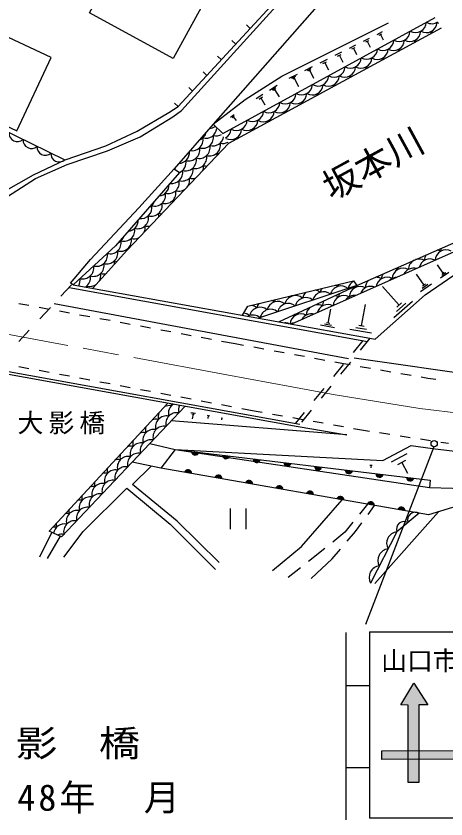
# Model space of a CAD drawing. Units: millimetres, scale not verified. Extents: x 40000 to 680000, y 20000 to 380000.
# Drawn here: x 89457 to 131161, y 242989 to 320769 of the extents above; entities that cross this region are included whole.
import ezdxf
from ezdxf.enums import TextEntityAlignment as Align

# ---------------------------------------------------------------- set-up
doc = ezdxf.new("R2010")
doc.units = ezdxf.units.MM
doc.header["$LTSCALE"] = 1000
doc.linetypes.add('CHAIN', pattern=[18.5, 12, -1.5, 3.5, -1.5])
for name, color, linetype, lineweight in [('M-BGD', 7, 'Continuous', 25), ('M-BMK', 2, 'CHAIN', 13), ('M-BMK-HTXT', 7, 'Continuous', 13), ('M-BMK-OTRS', 5, 'Continuous', 25), ('M-STR-HTXT', 7, 'Continuous', 13), ('M-STR-STR1', 1, 'Continuous', 25), ('M-STR-STRC', 7, 'Continuous', 25)]:
    doc.layers.add(name, color=color, linetype=linetype, lineweight=lineweight)
doc.styles.add('ＭＳ ゴシック', font='')
doc.styles.get('ＭＳ ゴシック').set_extended_font_data('MS Gothic')

msp = doc.modelspace()

# ---------------------------------------------------------------- hatches: boundary and pattern name
at = {"layer": 'M-STR-STRC'}
for points in [[(127480, 254025), (126773, 254040), (128049, 256147), (129413, 254045), (128520, 254048), (128524, 246533), (127487, 246533)], [(138959, 249616), (138961, 250273), (140809, 249292), (138970, 248095), (138962, 248792), (124931, 248758), (124931, 249586)]]:
    msp.add_hatch(color=256, dxfattribs=at).paths.add_polyline_path(points)

# ---------------------------------------------------------------- linework, layer by layer
at = {"layer": 'M-BGD'}
for p, q in [((114960, 322595), (105186, 311994)), ((118639, 321685), (108584, 310300)), ((109521, 309384), (130123, 320635)), ((112168, 319566), (111800, 319905)), ((110115, 308445), (130713, 319632)), ((124473, 318994), (125016, 319265)), ((124677, 318926), (124948, 319062)), ((124812, 318994), (125083, 318452)), ((110772, 318052), (110404, 318391)), ((123158, 318338), (123739, 318627)), ((123375, 318265), (123666, 318410)), ((123521, 318337), (123810, 317757)), ((71230, 318036), (94184, 306827)), ((121802, 317661), (122422, 317970)), ((122035, 317583), (122345, 317738)), ((122190, 317661), (122499, 317041)), ((109375, 316537), (109008, 316876)), ((118967, 316245), (119669, 316596)), ((120406, 316964), (121066, 317293)), ((120653, 316881), (120984, 317046)), ((120818, 316963), (121148, 316303)), ((117484, 315505), (118229, 315877)), ((119230, 316157), (119581, 316333)), ((119406, 316245), (119756, 315543)), ((107979, 315023), (107611, 315362)), ((115956, 314742), (116746, 315137)), ((117717, 315505), (118090, 315691)), ((117857, 315458), (118043, 315551)), ((117950, 315505), (118322, 314759)), ((116203, 314742), (116598, 314939)), ((116351, 314693), (116548, 314791)), ((116450, 314742), (116844, 313952)), ((106583, 313508), (106215, 313847)), ((114055, 313605), (114773, 314059)), ((114291, 313629), (114650, 313856)), ((114437, 313596), (114617, 313710)), ((114527, 313653), (114981, 312934)), ((112761, 312788), (113412, 313200)), ((113027, 312728), (113352, 312934)), ((113189, 312831), (113601, 312180)), ((105186, 311994), (104819, 312333)), ((105186, 311994), (104819, 312333)), ((110256, 310961), (110624, 311247)), ((110419, 310940), (110603, 311083)), ((110511, 311012), (110797, 310643)), ((108584, 310300), (109521, 309384)), ((130885, 295865), (130332, 296672)), ((129034, 294698), (128296, 295775)), ((131426, 295940), (130619, 295387)), ((131155, 295902), (130752, 295626)), ((130986, 295934), (130784, 295796)), ((122194, 295124), (122527, 294657)), ((129757, 294797), (128680, 294059)), ((129169, 294790), (128899, 294605)), ((122527, 294657), (112966, 291503)), ((126614, 292776), (125012, 294578)), ((129396, 294747), (128857, 294378)), ((93157, 292928), (121691, 287605)), ((122981, 290748), (123351, 292825)), ((127915, 293126), (126113, 291524)), ((127264, 292951), (126363, 292150)), ((126839, 292976), (126388, 292575)), ((119743, 291027), (119984, 292381)), ((120052, 290798), (119375, 290918)), ((119912, 290997), (119574, 291057)), ((120360, 290568), (119006, 290809)), ((123927, 290044), (121851, 290414)), ((123454, 290396), (122416, 290581)), ((123241, 290702), (122722, 290794)), ((123780, 289553), (124309, 289477)), ((92668, 270879), (104184, 283277)), ((105864, 282974), (93881, 270309)), ((106419, 282368), (106870, 282288)), ((106512, 282235), (106737, 282196)), ((106625, 282215), (106545, 281765)), ((107982, 282092), (108225, 282049)), ((108104, 282070), (108050, 281766)), ((109351, 281850), (109492, 281825)), ((109422, 281837), (109390, 281661)), ((104905, 278776), (129567, 275111)), ((125873, 277587), (127391, 278394)), ((126495, 277334), (127254, 277737)), ((123782, 277269), (124000, 277257)), ((123891, 277263), (123876, 276991)), ((126874, 277535), (127439, 276472)), ((110232, 273058), (110232, 271058)), ((111732, 273058), (111732, 271058)), ((123545, 273478), (122767, 272508)), ((123600, 272495), (124230, 273358)), ((130437, 272738), (124249, 265799)), ((122142, 271728), (121364, 270758)), ((122380, 270825), (123010, 271688)), ((92921, 270760), (91723, 268348)), ((93881, 270309), (92668, 270879)), ((121364, 270758), (120178, 269814)), ((121580, 269889), (122380, 270825)), ((93748, 270372), (92463, 268215)), ((119396, 269190), (117832, 267944)), ((120131, 268192), (120931, 269128)), ((118098, 266292), (120131, 268192)), ((117050, 267321), (115865, 266376))]:
    msp.add_line(p, q, dxfattribs=at)
for points in [[(108142, 322924), (104692, 316642), (96588, 321092), (100037, 327374)], [(82295, 299515), (83304, 300113), (85653, 301786), (88312, 303785), (91143, 305392), (94229, 306843), (98161, 308183), (101222, 309615), (104292, 311439), (105186, 311994), (114960, 322595)], [(82444, 299006), (83597, 299602), (85969, 301251), (88624, 303284), (91357, 305039), (94406, 306389), (98333, 307728), (101510, 309061), (104671, 310999), (105515, 311633), (115309, 322431)], [(108584, 310300), (111684, 312699), (115225, 314936), (125573, 320102)], [(108584, 310300), (104799, 305983), (105315, 305617), (99117, 298519), (94987, 294744)], [(96896, 294400), (100216, 298067), (110115, 308445)], [(94987, 294744), (94729, 294886), (96684, 297197), (101383, 302179), (104799, 305983)], [(114962, 291143), (122527, 294657), (134572, 299976), (138688, 300210)], [(138688, 300210), (137888, 299760), (133692, 298688), (116188, 290922)], [(124309, 289477), (129130, 293761), (137903, 299769)], [(122241, 287665), (134891, 285854), (143327, 285092), (152125, 284642), (164885, 284829), (172771, 285367), (179770, 285966), (186894, 286941), (196530, 288728), (205840, 291041), (213464, 293215), (222575, 296227), (229211, 298772)], [(111411, 291783), (111948, 292655), (122194, 295124)], [(116810, 281000), (121549, 280200), (104513, 281547)], [(102434, 279349), (104905, 278776), (103506, 276975), (100737, 277555)], [(104905, 278776), (125026, 277703), (127770, 279161), (129869, 278886)], [(104905, 278776), (129630, 275795), (129567, 275111), (131789, 275019), (144635, 273829), (155021, 273370), (166453, 273803), (174102, 274328), (180262, 275495)], [(129869, 278886), (142895, 277321), (152668, 276821), (166053, 277209), (173489, 277821), (180088, 275733)], [(109171, 267833), (105074, 271849), (100750, 275398), (102576, 277170)], [(182020, 271931), (174937, 271918), (167289, 271393), (155841, 271243), (145518, 271639), (131794, 273158), (129478, 272442), (103506, 276975)], [(94085, 268363), (95980, 270849), (100202, 275038), (104405, 271532), (108804, 267166)], [(114332, 267059), (117142, 269370), (121108, 273903)], [(128577, 272600), (126400, 270796), (123842, 265843)]]:
    msp.add_lwpolyline(points, dxfattribs=at)
msp.add_lwpolyline([(75487, 316261), (89538, 309648), (92875, 316740), (78825, 323353)], close=True, dxfattribs=at)
for centre, radius, start, end in [((128210, 320228), 1060, 240.52884, 356.74726), ((129239, 320220), 1060, 240.52884, 356.74726), ((129790, 321090), 1060, 240.52884, 303.52101), ((130819, 321083), 1060, 240.52884, 249.17867), ((126630, 319365), 1060, 240.52884, 356.74726), ((127660, 319358), 1060, 240.52884, 356.74726), ((128689, 319350), 1060, 345.88556, 356.74726), ((130269, 320213), 1060, 240.52884, 251.43164), ((125050, 318502), 1060, 240.52884, 356.74726), ((126080, 318495), 1060, 240.52884, 356.74726), ((127109, 318487), 1060, 346.18746, 356.74726), ((128689, 319350), 1060, 240.52884, 251.12827), ((123470, 317640), 1060, 240.52884, 356.74726), ((124500, 317632), 1060, 240.52884, 356.74726), ((125529, 317625), 1060, 346.48792, 356.74726), ((127109, 318487), 1060, 240.52884, 250.82636), ((121891, 316777), 1060, 240.52884, 356.74726), ((122920, 316769), 1060, 240.52884, 356.74726), ((123950, 316762), 1060, 346.78697, 356.74726), ((125529, 317625), 1060, 240.52884, 250.5259), ((120311, 315914), 1060, 240.52884, 356.74726), ((121340, 315907), 1060, 240.52884, 356.74726), ((122370, 315899), 1060, 347.08463, 356.74726), ((123950, 316762), 1060, 240.52884, 250.22686), ((118731, 315052), 1060, 240.52884, 356.74726), ((119761, 315044), 1060, 240.52884, 356.74726), ((120790, 315037), 1060, 347.38093, 356.74726), ((122370, 315899), 1060, 240.52884, 249.92919), ((117151, 314189), 1060, 240.52884, 356.74726), ((118181, 314181), 1060, 240.52884, 356.74726), ((119210, 314174), 1060, 347.6759, 356.74726), ((120790, 315037), 1060, 240.52884, 249.63289), ((115571, 313326), 1060, 240.52884, 356.74726), ((116601, 313319), 1060, 240.52884, 356.74726), ((117631, 313311), 1060, 347.96957, 356.74726), ((119210, 314174), 1060, 240.52884, 249.33792), ((113992, 312464), 1060, 240.52884, 356.74726), ((115021, 312456), 1060, 240.52884, 356.74726), ((116051, 312449), 1060, 348.26195, 356.74726), ((117631, 313311), 1060, 240.52884, 249.04425), ((112412, 311601), 1060, 240.52884, 356.74726), ((113441, 311593), 1060, 240.52884, 356.74726), ((114471, 311586), 1060, 348.55308, 356.74726), ((116051, 312449), 1060, 240.52884, 248.75187), ((110832, 310738), 1060, 240.52884, 356.74726), ((111862, 310731), 1060, 240.52884, 356.74726), ((112891, 310723), 1060, 348.84297, 356.74726), ((114471, 311586), 1060, 240.52884, 248.46074), ((107876, 309991), 1060, 254.31391, 353.97516), ((108203, 310967), 1060, 272.03105, 302.41007), ((109252, 309875), 1060, 300.37541, 356.74726), ((110282, 309868), 1060, 244.00526, 356.74726), ((111311, 309860), 1060, 349.13165, 356.74726), ((112891, 310723), 1060, 240.52884, 248.17085), ((89596, 309417), 814, 176.68542, 311.26239), ((90946, 308758), 814, 176.68542, 311.26239), ((106548, 308777), 1060, 258.57945, 10.53233), ((106875, 309753), 1060, 289.52317, 347.97548), ((107549, 309015), 1060, 254.31391, 10.53233), ((108551, 309253), 1060, 254.31391, 350.27072), ((108878, 310229), 1060, 254.31391, 299.6528), ((109732, 308998), 1060, 349.41915, 356.74726), ((111311, 309860), 1060, 240.52884, 247.88217), ((92296, 308099), 814, 176.68542, 311.26239), ((107222, 308039), 1060, 254.31391, 10.53233), ((108224, 308277), 1060, 254.31391, 10.53233), ((109553, 309491), 1060, 254.31391, 296.8722), ((93647, 307439), 814, 176.68542, 311.26239), ((105219, 307563), 1060, 271.94902, 5.54963), ((106221, 307801), 1060, 254.31391, 10.53233), ((106895, 307063), 1060, 254.31391, 10.53233), ((107897, 307301), 1060, 356.11713, 10.53233), ((109226, 308515), 1060, 254.31391, 267.06675), ((104892, 306586), 1060, 293.39943, 10.53233), ((105893, 306824), 1060, 254.31391, 10.53233), ((104565, 305610), 1060, 260.83917, 10.53233), ((103890, 306348), 1060, 337.06301, 348.09762), ((105566, 305848), 1060, 254.31391, 10.53233), ((106568, 306086), 1060, 344.07582, 10.53233), ((107897, 307301), 1060, 254.31391, 276.59765), ((105239, 304872), 1060, 254.31391, 10.53233), ((106568, 306086), 1060, 254.31391, 288.63897), ((103236, 304396), 1060, 274.93891, 2.80441), ((104238, 304634), 1060, 254.31391, 10.53233), ((102909, 303420), 1060, 254.31391, 10.53233), ((103911, 303658), 1060, 254.31391, 10.53233), ((102582, 302443), 1060, 254.31391, 10.53233), ((101907, 303182), 1060, 294.49766, 343.24566), ((104912, 303896), 1060, 254.31391, 262.47354), ((103584, 302681), 1060, 1.45226, 10.53233), ((101580, 302205), 1060, 261.38633, 10.53233), ((100251, 300991), 1060, 275.61003, 2.13329), ((101253, 301229), 1060, 254.31391, 10.53233), ((102255, 301467), 1060, 351.02699, 10.53233), ((103584, 302681), 1060, 254.31391, 271.26252), ((100926, 300253), 1060, 336.48027, 10.53233), ((102255, 301467), 1060, 254.31391, 281.68779), ((99924, 300015), 1060, 254.31391, 10.53233), ((98596, 298801), 1060, 254.31391, 10.53233), ((99597, 299039), 1060, 254.31391, 10.53233), ((98923, 299777), 1060, 295.64446, 342.09886), ((100926, 300253), 1060, 254.31391, 296.23451), ((98269, 297824), 1060, 254.31391, 10.53233), ((99270, 298062), 1060, 6.33126, 10.53233), ((100599, 299277), 1060, 254.31391, 258.13515), ((131167, 297058), 1060, 61.24855, 177.46696), ((130138, 297052), 1060, 61.24855, 80.28399), ((131707, 297935), 1060, 161.77504, 177.46696), ((97267, 297586), 1060, 254.31391, 10.53233), ((128569, 296170), 1060, 61.24855, 109.50088), ((129598, 296175), 1060, 61.24855, 167.02505), ((130138, 297052), 1060, 147.36919, 177.46696), ((130628, 296181), 1060, 105.67433, 122.17801), ((95938, 296372), 1060, 254.31391, 10.53233), ((96940, 296610), 1060, 254.31391, 10.53233), ((99270, 298062), 1060, 254.31391, 269.04678), ((97942, 296848), 1060, 352.85102, 10.53233), ((127000, 295288), 1060, 61.24855, 177.46696), ((127539, 296165), 1060, 166.27413, 177.46696), ((128030, 295293), 1060, 73.494, 154.35833), ((128569, 296170), 1060, 118.15231, 177.46696), ((95611, 295396), 1060, 304.60483, 10.53233), ((96613, 295634), 1060, 329.57115, 10.53233), ((97942, 296848), 1060, 254.31391, 282.81597), ((125971, 295282), 1060, 153.18774, 177.46696), ((125971, 295282), 1060, 61.24855, 74.46544), ((94610, 295158), 1060, 331.08232, 10.53233), ((122702, 294126), 1060, 116.51101, 166.37069), ((124402, 294400), 1060, 134.29913, 177.46696), ((124402, 294400), 1060, 61.24855, 93.35406), ((125431, 294405), 1060, 61.24855, 171.73797), ((126461, 294411), 1060, 91.13351, 136.71882), ((96613, 295634), 1060, 254.31391, 306.09584), ((95284, 294420), 1060, 4.36633, 10.53233), ((118272, 293190), 1060, 128.48885, 166.37069), ((119284, 292997), 1060, 50.15227, 166.37069), ((118272, 293190), 1060, 50.15227, 78.60951), ((119982, 293754), 1060, 143.44177, 166.37069), ((120993, 293561), 1060, 50.15227, 166.37069), ((119982, 293754), 1060, 50.15227, 63.65659), ((121691, 294318), 1060, 154.66531, 166.37069), ((122833, 293517), 1060, 61.24855, 177.46696), ((121803, 293512), 1060, 61.24855, 68.746), ((123372, 294394), 1060, 170.78957, 177.46696), ((123862, 293523), 1060, 67.82924, 160.0231), ((115552, 292819), 1060, 153.31562, 166.37069), ((116563, 292626), 1060, 50.15227, 166.37069), ((115552, 292819), 1060, 50.15227, 53.78273), ((117261, 293383), 1060, 163.1248, 166.37069), ((117574, 292433), 1060, 50.15227, 166.37069), ((121264, 292635), 1060, 61.24855, 176.21802), ((120234, 292629), 1060, 61.24855, 80.39194), ((121803, 293512), 1060, 161.09494, 177.46696), ((122294, 292640), 1060, 82.59531, 145.25703), ((113144, 291498), 1060, 50.15227, 166.37069), ((112133, 291691), 1060, 50.15227, 81.20446), ((113842, 292255), 1060, 141.79065, 166.37069), ((114854, 292062), 1060, 50.15227, 166.37069), ((113842, 292255), 1060, 50.15227, 65.30771), ((115865, 291869), 1060, 50.15227, 166.37069), ((118666, 291747), 1060, 132.13112, 177.46696), ((118666, 291747), 1060, 61.24855, 97.70982), ((119695, 291752), 1060, 62.66023, 165.19211), ((120234, 292629), 1060, 149.449, 177.46696), ((111435, 290934), 1060, 50.15227, 84.40959), ((112446, 290741), 1060, 50.15227, 117.23997), ((114156, 291305), 1060, 50.15227, 166.37069), ((117097, 290864), 1060, 61.24855, 175.45696), ((116067, 290859), 1060, 61.24855, 67.92123), ((117636, 291741), 1060, 171.51031, 177.46696), ((118126, 290870), 1060, 75.78068, 152.07165), ((116067, 290859), 1060, 161.91971, 165.2781), ((115528, 289982), 1060, 69.19811, 90.35911), ((116557, 289987), 1060, 95.22137, 116.11171), ((105289, 282279), 1060, 121.9188, 194.69481), ((105544, 283276), 1060, 182.91371, 194.69481), ((104307, 281969), 1060, 159.46972, 194.69481), ((104307, 281969), 1060, 78.47639, 114.7539), ((105033, 281282), 1060, 78.47639, 194.69481), ((106270, 282589), 1060, 152.96706, 194.69481), ((103070, 280661), 1060, 78.47639, 112.51101), ((104052, 280972), 1060, 78.47639, 194.69481), ((103070, 280661), 1060, 161.71261, 194.69481), ((103796, 279974), 1060, 78.47639, 194.69481), ((101833, 279354), 1060, 78.47639, 110.44542), ((102815, 279664), 1060, 78.47639, 194.69481), ((101577, 278356), 1060, 78.47639, 194.69481), ((101833, 279354), 1060, 163.7782, 194.69481), ((102559, 278667), 1060, 78.47639, 194.69481), ((100596, 278046), 1060, 78.47639, 108.51857), ((106850, 278596), 354, 181.92165, 344.32683), ((106850, 278596), 283, 184.14569, 342.10279), ((106850, 278596), 212, 187.89201, 338.35646), ((106850, 278596), 142, 195.60374, 330.64473), ((106850, 278596), 100, 205.92141, 320.32707), ((99359, 276739), 1060, 78.47639, 106.70392), ((100340, 277049), 1060, 78.47639, 194.69481), ((100596, 278046), 1060, 165.70505, 194.69481), ((101322, 277359), 1060, 78.47639, 194.69481), ((109828, 278237), 354, 181.92165, 344.32683), ((109828, 278237), 283, 184.14569, 342.10279), ((109828, 278237), 212, 187.89201, 338.35646), ((109828, 278237), 142, 195.60374, 330.64473), ((109828, 278237), 100, 205.92141, 320.32707), ((112807, 277878), 354, 181.92165, 344.32683), ((112807, 277878), 283, 184.14569, 342.10279), ((112807, 277878), 212, 187.89201, 338.35646), ((112807, 277878), 142, 195.60374, 330.64473), ((112807, 277878), 100, 205.92141, 320.32707), ((99359, 276739), 1060, 167.5197, 194.69481), ((100085, 276052), 1060, 78.47639, 194.69481), ((115785, 277519), 354, 181.92165, 344.32683), ((115785, 277519), 283, 184.14569, 342.10279), ((115785, 277519), 212, 187.89201, 338.35646), ((115785, 277519), 142, 195.60374, 330.64473), ((115785, 277519), 100, 205.92141, 320.32707), ((118763, 277160), 354, 181.92165, 344.32683), ((118763, 277160), 283, 184.14569, 342.10279), ((118763, 277160), 212, 187.89201, 338.35646), ((118763, 277160), 142, 195.60374, 330.64473), ((118763, 277160), 100, 205.92141, 320.32707), ((98122, 275431), 1060, 78.47639, 104.98235), ((99103, 275741), 1060, 78.47639, 194.69481), ((106139, 276460), 354, 358.89799, 161.30317), ((106139, 276460), 283, 1.12203, 159.07913), ((106139, 276460), 212, 4.86836, 155.33281), ((106139, 276460), 142, 12.58009, 147.62108), ((106139, 276460), 100, 22.89775, 137.30341), ((109095, 275945), 354, 358.89799, 161.30317), ((109095, 275945), 283, 1.12203, 159.07913), ((109095, 275945), 212, 4.86836, 155.33281), ((121742, 276801), 354, 181.92165, 344.32683), ((121742, 276801), 283, 184.14569, 342.10279), ((121742, 276801), 212, 187.89201, 338.35646), ((121742, 276801), 142, 195.60374, 330.64473), ((121742, 276801), 100, 205.92141, 320.32707), ((124720, 276442), 354, 181.92165, 344.32683), ((124720, 276442), 283, 184.14569, 342.10279), ((124720, 276442), 212, 187.89201, 338.35646), ((124720, 276442), 142, 195.60374, 330.64473), ((124720, 276442), 100, 205.92141, 320.32707), ((97866, 274434), 1060, 78.47639, 194.69481), ((98122, 275431), 1060, 169.24127, 194.69481), ((98848, 274744), 1060, 78.47639, 194.69481), ((109095, 275945), 142, 12.58009, 147.62108), ((109095, 275945), 100, 22.89775, 137.30341), ((112050, 275429), 354, 358.89799, 161.30317), ((112050, 275429), 283, 1.12203, 159.07913), ((112050, 275429), 212, 4.86836, 155.33281), ((112050, 275429), 142, 12.58009, 147.62108), ((112050, 275429), 100, 22.89775, 137.30341), ((127699, 276082), 354, 181.92165, 344.32683), ((127699, 276082), 283, 184.14569, 342.10279), ((127699, 276082), 212, 187.89201, 338.35646), ((127699, 276082), 142, 195.60374, 330.64473), ((127699, 276082), 100, 205.92141, 320.32707), ((96884, 274124), 1060, 78.47639, 103.33949), ((115005, 274913), 354, 358.89799, 161.30317), ((115005, 274913), 283, 1.12203, 159.07913), ((115005, 274913), 212, 4.86836, 155.33281), ((115005, 274913), 142, 12.58009, 147.62108), ((115005, 274913), 100, 22.89775, 137.30341), ((117961, 274397), 354, 358.89799, 161.30317), ((117961, 274397), 283, 1.12203, 159.07913), ((117961, 274397), 212, 4.86836, 155.33281), ((95647, 272816), 1060, 78.47639, 101.76426), ((96629, 273126), 1060, 78.47639, 194.69481), ((96884, 274124), 1060, 170.88413, 194.69481), ((97611, 273436), 1060, 78.47639, 194.69481), ((117961, 274397), 142, 12.58009, 147.62108), ((117961, 274397), 100, 22.89775, 137.30341), ((120916, 273882), 354, 358.89799, 161.30317), ((120916, 273882), 283, 1.12203, 159.07913), ((120916, 273882), 212, 4.86836, 155.33281), ((120916, 273882), 142, 12.58009, 147.62108), ((120916, 273882), 100, 22.89775, 137.30341), ((96374, 272129), 1060, 78.47639, 194.69481), ((123871, 273366), 354, 358.89799, 161.30317), ((123871, 273366), 283, 1.12203, 159.07913), ((123871, 273366), 212, 4.86836, 155.33281), ((123871, 273366), 142, 12.58009, 147.62108), ((123871, 273366), 100, 22.89775, 137.30341), ((126827, 272850), 354, 358.89799, 161.30317), ((126827, 272850), 283, 1.12203, 159.07913), ((126827, 272850), 212, 4.86836, 155.33281), ((94410, 271509), 1060, 78.47639, 100.24786), ((95392, 271819), 1060, 78.47639, 194.69481), ((95647, 272816), 1060, 172.45936, 194.69481), ((126827, 272850), 142, 12.58009, 147.62108), ((126827, 272850), 100, 22.89775, 137.30341), ((128192, 271957), 750, 59.09207, 200.20528), ((94155, 270511), 1060, 78.47639, 171.2563), ((94410, 271509), 1060, 173.97576, 194.69481), ((95137, 270821), 1060, 78.47639, 194.69481), ((127104, 271055), 750, 59.09207, 200.20528), ((93173, 270201), 1060, 78.47639, 98.78321), ((126519, 269689), 1113, 96.10426, 209.25077), ((93900, 269514), 1060, 78.47639, 112.6443), ((125666, 268038), 1113, 96.10426, 209.25077), ((124813, 266387), 1113, 96.10426, 209.25077)]:
    msp.add_arc(centre, radius, start, end, dxfattribs=at)
at = {"layer": 'M-BMK'}
msp.add_lwpolyline([(82680, 291052), (109913, 286006), (120400, 284073), (128627, 282756), (134931, 281973), (141946, 281168), (148184, 280807), (157013, 280669), (163868, 280794)], dxfattribs=at)
at = {"layer": 'M-BMK-OTRS'}
for p, q in [((89728, 292932), (90711, 292750)), ((91694, 292568), (92678, 292386)), ((93661, 292204), (94644, 292021)), ((95627, 291839), (96611, 291657)), ((97594, 291475), (98577, 291293)), ((99560, 291110), (100544, 290928)), ((101527, 290746), (102510, 290564)), ((103493, 290382), (104477, 290200)), ((105460, 290017), (106443, 289835)), ((107426, 289653), (108410, 289471)), ((109393, 289289), (110719, 289043)), ((110719, 289043), (111537, 288892)), ((112520, 288711), (113504, 288530)), ((114487, 288348), (115470, 288167)), ((116454, 287986), (117437, 287805)), ((118421, 287623), (119404, 287442)), ((120388, 287261), (121206, 287110)), ((121206, 287110), (121859, 286997)), ((89730, 286826), (90713, 286641)), ((91696, 286456), (92678, 286271)), ((122844, 286826), (123829, 286656)), ((124815, 286485), (125800, 286315)), ((93661, 286086), (94644, 285901)), ((95627, 285716), (96609, 285531)), ((126786, 286144), (127771, 285974)), ((128756, 285803), (129409, 285690)), ((129409, 285690), (130177, 285578)), ((97592, 285346), (98575, 285161)), ((99558, 284976), (100540, 284792)), ((101523, 284607), (102506, 284422)), ((103489, 284237), (104471, 284052)), ((105454, 283867), (106437, 283682)), ((107420, 283497), (108402, 283312)), ((109385, 283127), (110368, 282942)), ((111351, 282758), (112572, 282528)), ((112572, 282528), (113344, 282391)), ((114329, 282217), (115314, 282043)), ((116298, 281868), (117283, 281694)), ((118268, 281520), (119252, 281346)), ((120237, 281171), (121222, 280997)), ((122206, 280823), (122978, 280686)), ((122978, 280686), (123740, 280568)), ((124728, 280415), (125716, 280262)), ((126704, 280109), (127693, 279956)), ((128681, 279803), (129669, 279649)), ((130657, 279496), (131419, 279378))]:
    msp.add_line(p, q, dxfattribs=at)
at = {"layer": 'M-STR-STR1'}
for p, q in [((94839, 294731), (93816, 293634)), ((94623, 294466), (123535, 289253)), ((94987, 294744), (123780, 289553)), ((92793, 292538), (91770, 291441)), ((90747, 290344), (89724, 289247)), ((123780, 289553), (122832, 288390)), ((123098, 289332), (122150, 288169)), ((121885, 287227), (120937, 286064)), ((87039, 286368), (116810, 281000)), ((87256, 286600), (117002, 281237)), ((121202, 287006), (120255, 285843)), ((119307, 284681), (118359, 283518)), ((119989, 284902), (119042, 283739)), ((117412, 282355), (116564, 281316)), ((118094, 282576), (117146, 281413))]:
    msp.add_line(p, q, dxfattribs=at)
at = {"layer": 'M-STR-STRC'}
for p, q in [((129996, 279033), (123367, 261823)), ((121459, 261045), (121459, 242911)), ((123733, 261121), (123733, 243055)), ((121459, 255930), (123733, 255930)), ((121459, 247960), (123733, 247960))]:
    msp.add_line(p, q, dxfattribs=at)
msp.add_lwpolyline([(123733, 261121), (145794, 261121), (145794, 243055), (123733, 243055)], dxfattribs=at)
for points in [[(127480, 254025), (126773, 254040), (128049, 256147), (129413, 254045), (128520, 254048), (128524, 246533), (127487, 246533)], [(138959, 249616), (138961, 250273), (140809, 249292), (138970, 248095), (138962, 248792), (124931, 248758), (124931, 249586)]]:
    msp.add_lwpolyline(points, close=True, dxfattribs=at)
msp.add_circle((130017, 279338), 305, dxfattribs=at)

# ---------------------------------------------------------------- texts
at = {"layer": 'M-BMK-HTXT', "style": 'ＭＳ ゴシック'}
msp.add_text('坂本川', height=2566, rotation=28.579, dxfattribs=at).set_placement((125064, 304675), align=Align.BOTTOM_CENTER)
at = {"layer": 'M-STR-HTXT', "style": 'ＭＳ ゴシック', "width": 1.15}
msp.add_text('大\u3000影\u3000橋', height=2566, dxfattribs=at).set_placement((81388, 248268), align=Align.BOTTOM_LEFT)
at = {"layer": 'M-STR-HTXT', "attachment_point": 7, "style": 'ＭＳ ゴシック'}
for s, insert, char_height in [('\\T1.2;大影橋', (89605, 280246), 1833), ('\\T1.17;昭和48年\u3000月', (81388, 243501), 2566)]:
    msp.add_mtext(s, dxfattribs=dict(at, insert=insert, char_height=char_height))
at = {"layer": 'M-STR-STRC', "style": 'ＭＳ ゴシック'}
msp.add_text('山口市街', height=1833, dxfattribs=at).set_placement((129876, 256850), align=Align.BOTTOM_CENTER)

doc.saveas('drawing.dxf')
